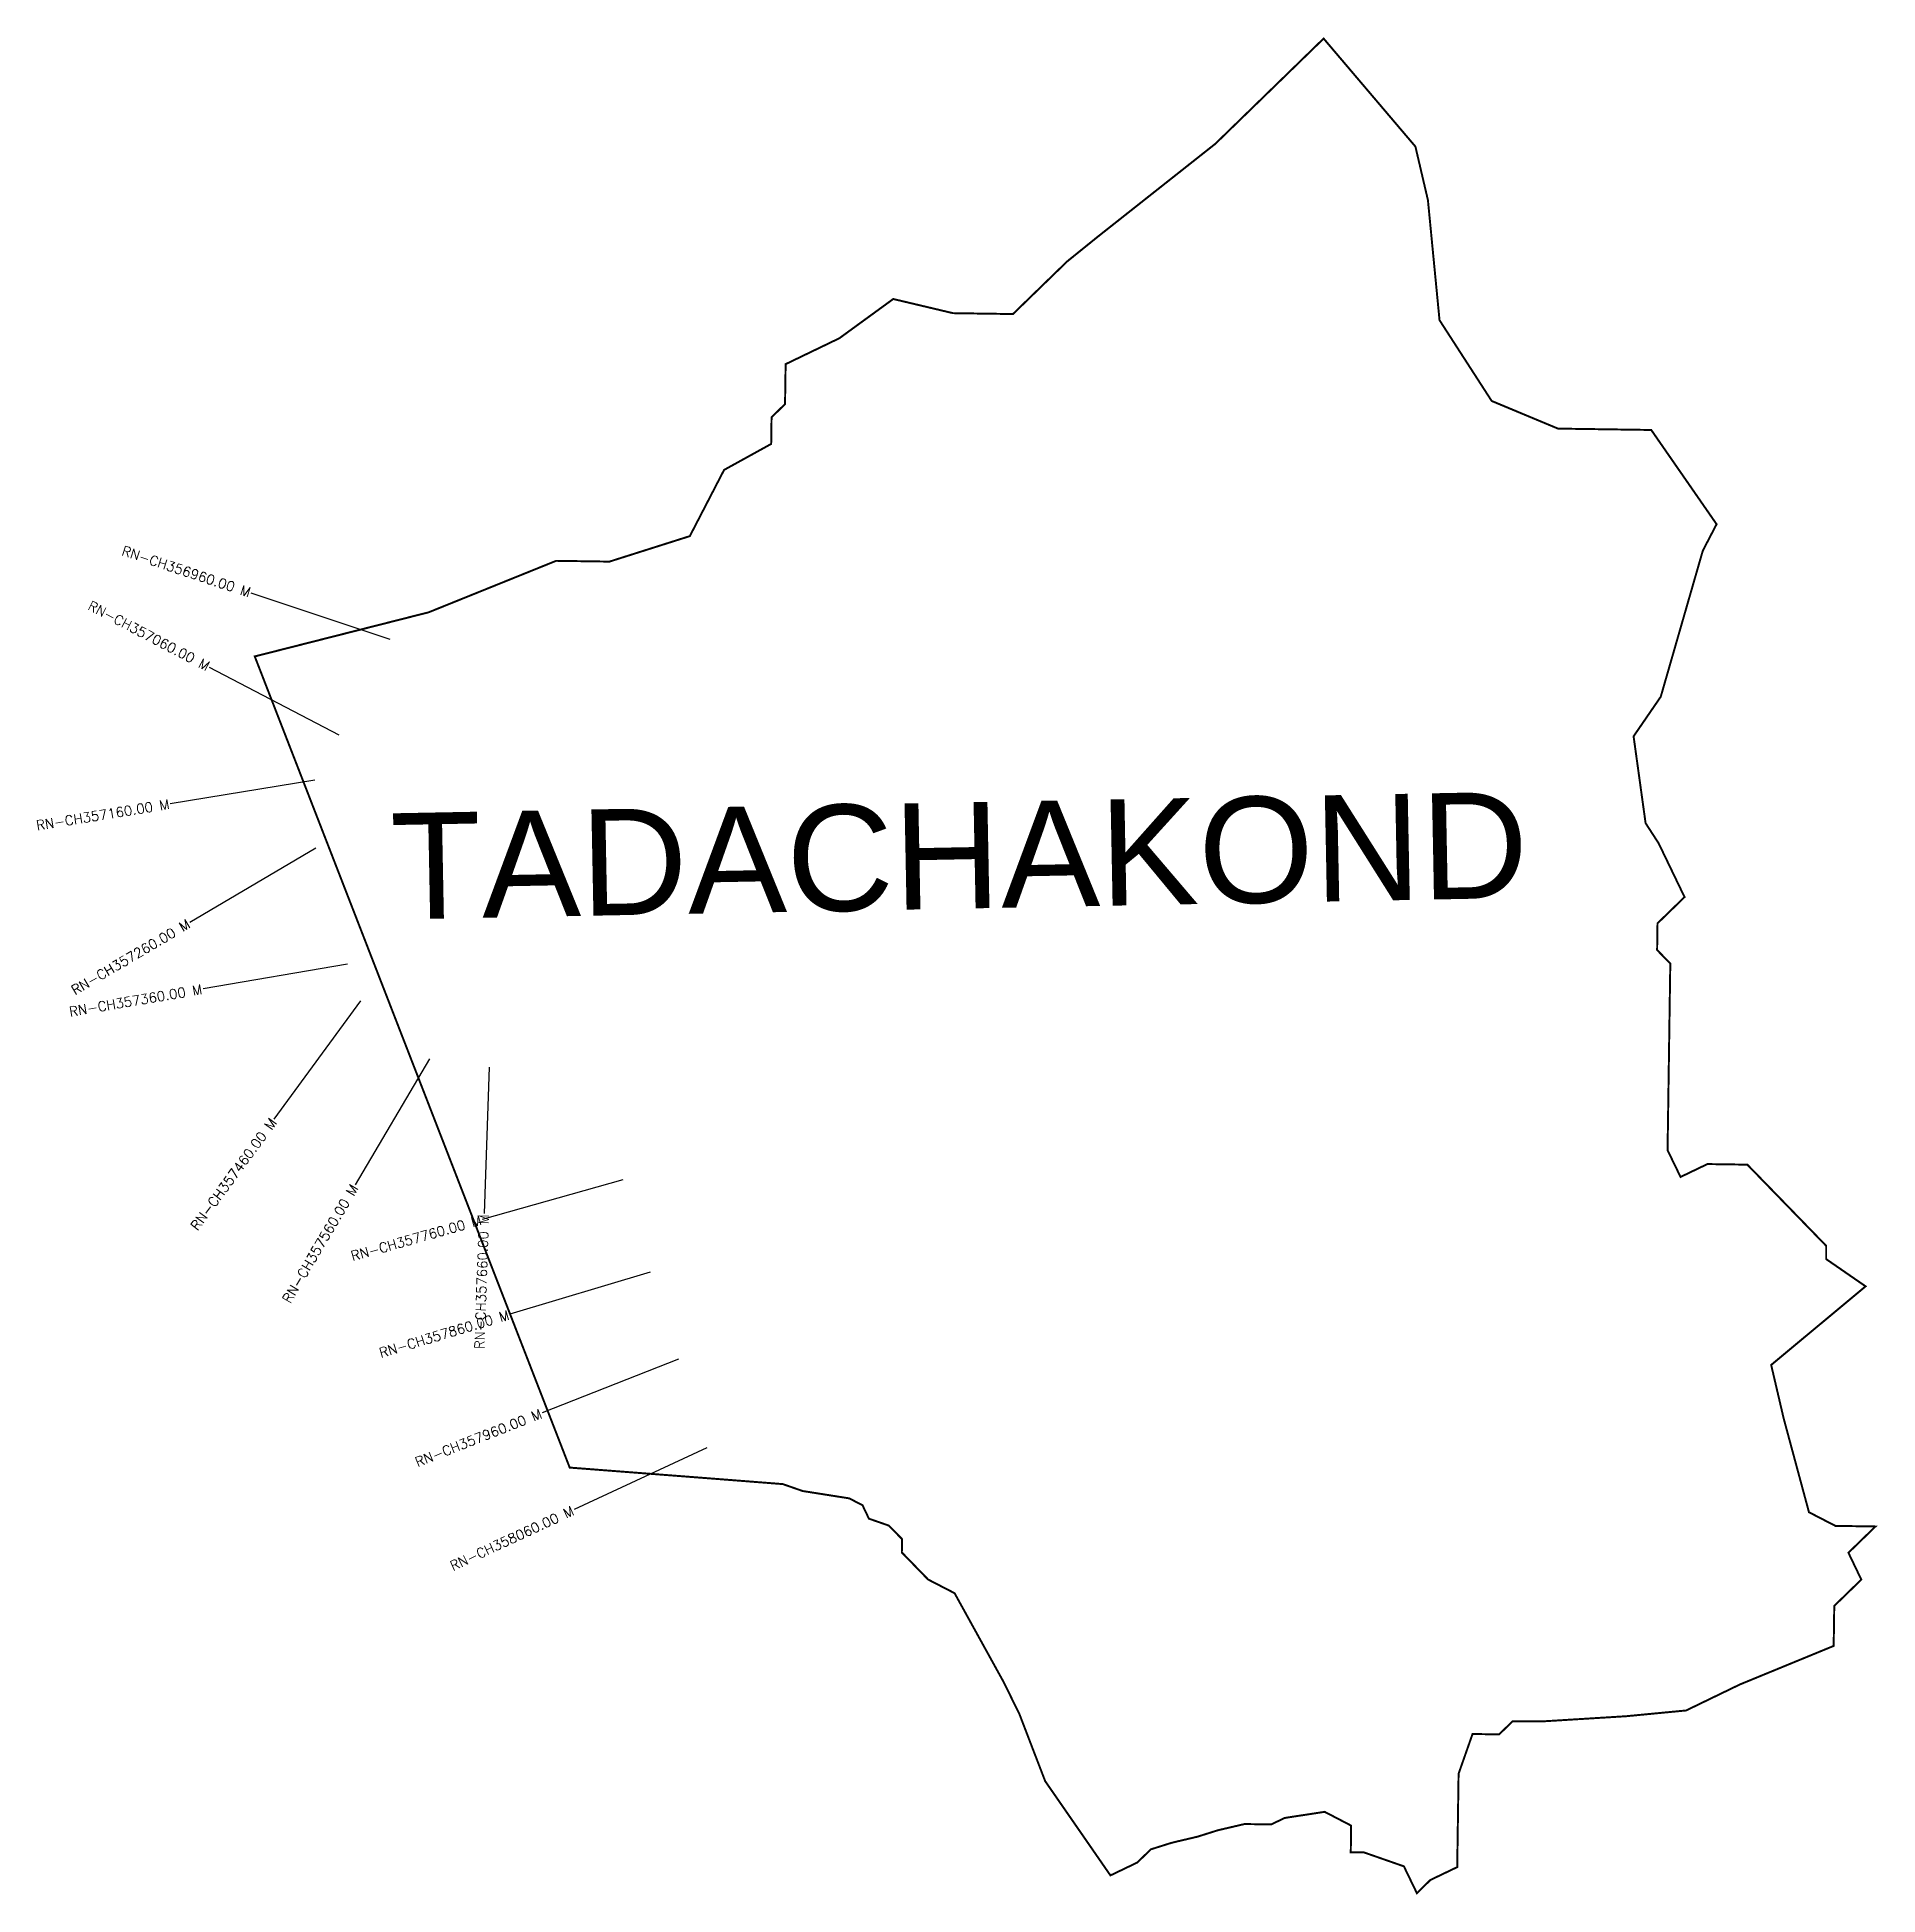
# Model space of a CAD drawing. Header units: metres. Extents: x 296438 to 298323, y 1974911 to 1976813.
import ezdxf
from ezdxf.enums import TextEntityAlignment as Align

# ---------------------------------------------------------------- set-up
doc = ezdxf.new("R2010")
doc.units = ezdxf.units.M
doc.header["$MEASUREMENT"] = 0
for name, color, linetype in [('CS', 134, 'Continuous'), ('CSMark', 6, 'Continuous'), ('VILLAGE NAME', 250, 'Continuous')]:
    doc.layers.add(name, color=color, linetype=linetype)
doc.styles.get("Standard").update_dxf_attribs({"font": 'simplex.shx'})

msp = doc.modelspace()

# ---------------------------------------------------------------- linework, layer by layer
at = {"color": 6, "const_width": 2, "flags": 128}
msp.add_lwpolyline([(296661.2, 1976178.6), (296839.3, 1976223.8), (296969.8, 1976276.5), (297024.4, 1976275.7), (297106.7, 1976301.8), (297141.8, 1976369.6), (297190, 1976396.2), (297190.4, 1976423.5), (297204.2, 1976437), (297204.8, 1976477.9), (297259.8, 1976504.4), (297295.5, 1976530.4), (297315, 1976544.6), (297376.2, 1976530.1), (297437.6, 1976529.2), (297493, 1976583), (297524.7, 1976608.6), (297644.9, 1976703.6), (297755.7, 1976811.3), (297849.7, 1976700.7), (297862.5, 1976645.9), (297874.4, 1976522.9), (297927.8, 1976440.2), (297995.7, 1976411.9), (298091.2, 1976410.5), (298158.1, 1976314), (298144, 1976286.9), (298100.9, 1976137.3), (298073.1, 1976096.8), (298085.4, 1976007.9), (298098.8, 1975987.2), (298125.3, 1975932.2), (298097.6, 1975905.3), (298097.2, 1975878), (298110.7, 1975864.1), (298107.9, 1975673), (298121.2, 1975645.6), (298148.7, 1975658.8), (298189.6, 1975658.2), (298270.3, 1975575.1), (298270.3, 1975561.5), (298310.7, 1975533.6), (298214, 1975453.1), (298226.8, 1975398.3), (298252.7, 1975302.3), (298279.8, 1975288.3), (298320.8, 1975287.7), (298293.1, 1975260.8), (298306.3, 1975233.3), (298278.6, 1975206.4), (298278, 1975165.4), (298206, 1975135.8), (298181.9, 1975125.9), (298126.9, 1975099.3), (298065.4, 1975093.4), (297979.5, 1975088.1), (297949.3, 1975088.3), (297935.4, 1975074.8), (297908.2, 1975075.2), (297893.9, 1975034.5), (297892.5, 1974938.9), (297865, 1974925.7), (297851.2, 1974912.2), (297837.9, 1974939.7), (297797.2, 1974953.9), (297783.5, 1974954.1), (297783.9, 1974981.4), (297756.8, 1974995.5), (297718.2, 1974989.6), (297715.8, 1974989.2), (297702, 1974982.6), (297674.7, 1974983), (297647.3, 1974976.6), (297626.7, 1974970.1), (297602.5, 1974964.4), (297599.4, 1974963.6), (297578.8, 1974957.1), (297564.9, 1974943.6), (297537.4, 1974930.4), (297470.6, 1975026.9), (297457.4, 1975061.2), (297444.2, 1975095.6), (297428, 1975128.5), (297377.8, 1975219.4), (297350.7, 1975233.4), (297323.8, 1975261.1), (297324, 1975274.8), (297310.5, 1975288.6), (297290.1, 1975295.7), (297283.5, 1975309.5), (297269.9, 1975316.5), (297222.3, 1975324), (297201.9, 1975331.1), (297121.2, 1975337.4), (296983.7, 1975348), (296909.7, 1975538.5), (296787, 1975854.6), (296661.2, 1976178.6)], dxfattribs=at)
at = {"layer": 'CS'}
for p, q in [((296799.9, 1976196.1), (296657.6, 1976243.5)), ((296747.8, 1976097.9), (296614.9, 1976167.3)), ((296722.7, 1976051.9), (296574.7, 1976027.8)), ((296723.9, 1975982.4), (296594.6, 1975906.3)), ((296756.2, 1975863.5), (296608.3, 1975838.2)), ((296769.6, 1975825.9), (296680.9, 1975704.9)), ((296840.2, 1975766.7), (296763.9, 1975637.5)), ((296901.2, 1975758.1), (296896, 1975608.2)), ((297038.2, 1975642.7), (296893.9, 1975602)), ((297066, 1975548), (296922.3, 1975505)), ((297095, 1975459), (296955.4, 1975404.1)), ((297124.2, 1975368.2), (296988.1, 1975305))]:
    msp.add_line(p, q, dxfattribs=at)

# ---------------------------------------------------------------- texts
at = {"layer": 'CSMark'}
for s, rotation, p in [('RN-CH356960.00 M', 341.5856, (296656.6, 1976243.8)), ('RN-CH357060.00 M', 332.4173, (296614, 1976167.8)), ('RN-CH357160.00 M', 9.2668, (296573.7, 1976027.6)), ('RN-CH357260.00 M', 30.4734, (296593.7, 1975905.8)), ('RN-CH357360.00 M', 9.731, (296607.3, 1975838)), ('RN-CH357460.00 M', 53.7502, (296680.3, 1975704.1)), ('RN-CH357560.00 M', 59.4229, (296763.4, 1975636.7)), ('RN-CH357760.00 M', 15.7381, (296892.9, 1975601.7)), ('RN-CH357660.00 M', 88.0202, (296896, 1975607.2)), ('RN-CH357860.00 M', 16.6641, (296921.3, 1975504.7)), ('RN-CH357960.00 M', 21.489, (296954.5, 1975403.7)), ('RN-CH358060.00 M', 24.8947, (296987.2, 1975304.6))]:
    msp.add_text(s, height=10, rotation=rotation, dxfattribs=at).set_placement(p, align=Align.MIDDLE_RIGHT)
at = {"layer": 'VILLAGE NAME', "insert": (296799.4, 1976017.9), "char_height": 108.748, "attachment_point": 1, "rotation": 1.1028}
msp.add_mtext_dynamic_manual_height_columns('{\\fArial|b0|i0|c0|p34;TADACHAKOND}', width=1571.314, gutter_width=543.7, heights=[0], dxfattribs=at)

doc.saveas('drawing.dxf')
